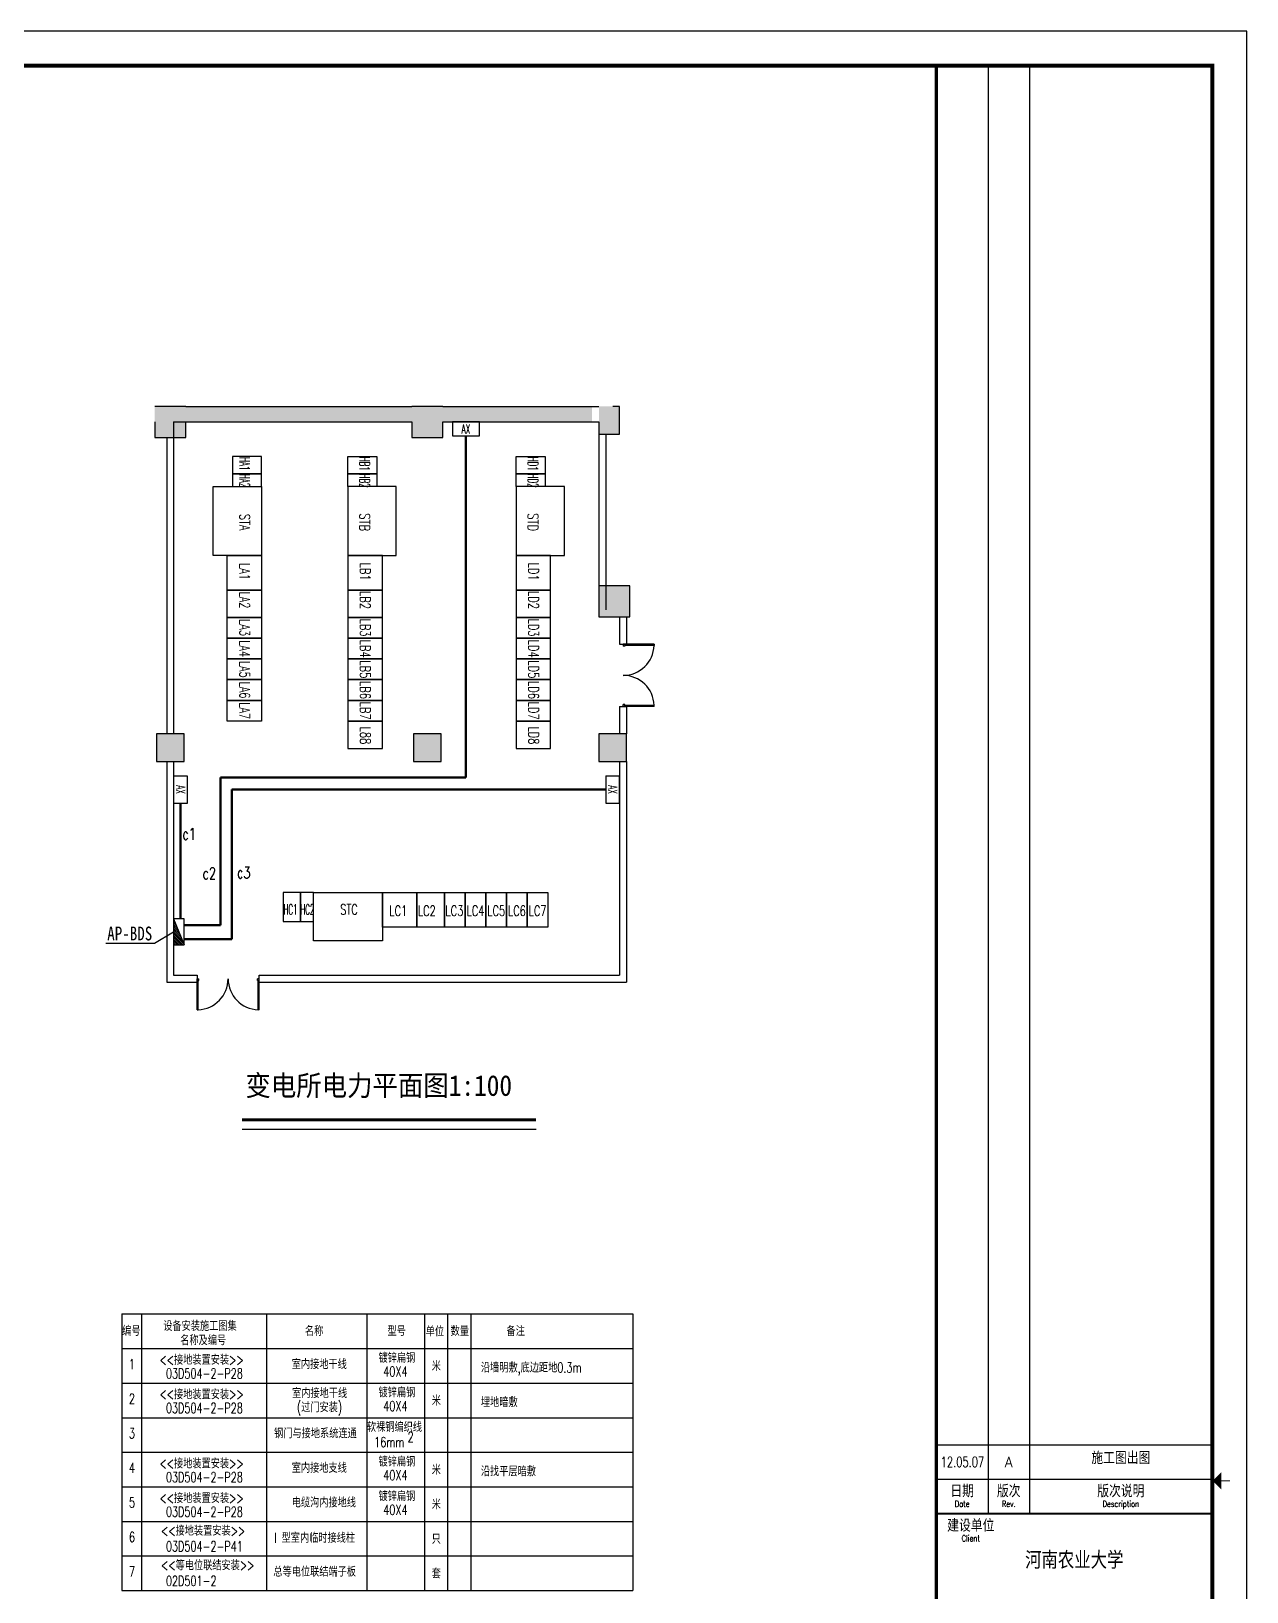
# Model space of a CAD drawing. Extents: x -336391 to 664021, y -458009 to -178412.
# Drawn here: x 628785 to 664021, y -419175 to -373909 of the extents above; entities that cross this region are included whole.
import ezdxf
from ezdxf.enums import TextEntityAlignment as Align

# ---------------------------------------------------------------- set-up
doc = ezdxf.new("R2010")
doc.units = 0
doc.header["$LTSCALE"] = 1000
doc.header["$MEASUREMENT"] = 0
doc.layers.get('0').update_dxf_attribs({"linetype": 'CONTINUOUS'})
for name, color, linetype in [('A-墙线', 7, 'CONTINUOUS'), ('A-门', 8, 'CONTINUOUS'), ('COLUMN', 9, 'CONTINUOUS'), ('EQUIP', 3, 'CONTINUOUS'), ('EQUIP-箱柜', 3, 'CONTINUOUS'), ('PUB_HATCH', 250, 'CONTINUOUS'), ('SIG_TEXT', 7, 'CONTINUOUS'), ('WALL', 7, 'CONTINUOUS'), ('图框', 7, 'CONTINUOUS'), ('电气-文字', 4, 'CONTINUOUS'), ('电气-设备标注', 4, 'CONTINUOUS')]:
    doc.layers.add(name, color=color, linetype=linetype)
doc.layers.add('WIRE', color=6, linetype='CONTINUOUS', lineweight=50)
doc.styles.add('-TJHZTXTTJROMANS', font='TJROMANS.shx', dxfattribs={"bigfont": 'TJHZTXT.shx'})
doc.styles.add('_COMPLEX', font='COMPLEX.shx', dxfattribs={"width": 0.75})
doc.styles.add('HZ', font='tjromans.shx', dxfattribs={"width": 0.75, "bigfont": 'tjhztxt.shx'})
doc.styles.get("Standard").update_dxf_attribs({"font": 'simplex.shx', "bigfont": 'hztxt.shx'})
doc.styles.add('STYLE2', font='')
doc.styles.add('TKZ1_tjhts.shx', font='tjromant.shx', dxfattribs={"bigfont": 'tjhts.shx'})
doc.styles.add('TKZ2_tjkts.shx', font='tjromant.shx', dxfattribs={"bigfont": 'tjkts.shx'})
doc.styles.get('STYLE2').set_extended_font_data('SimSun')

# ---------------------------------------------------------------- blocks, each defined once
blk = doc.blocks.new('tk2')
at = {"layer": '图框'}
for p, q in [((118900, 84100), (0, 84100)), ((118900, 0), (118900, 84100)), ((111400, 83100), (111400, 41100)), ((112600, 83100), (112600, 41100)), ((109900, 43100), (117900, 43100)), ((109900, 42100), (117900, 42100)), ((109900, 41100), (117900, 41100))]:
    blk.add_line(p, q, dxfattribs=at)
at = {"layer": '图框', "const_width": 120}
blk.add_lwpolyline([(117900, 1000), (117900, 83100), (2500, 83100), (2500, 1000)], close=True, dxfattribs=at)
at = {"layer": '图框'}
for points, const_width in [([(109900, 83100), (109900, 1000)], 100), ([(118161, 42050), (118411, 42050)], 30), ([(109900, 41100), (117900, 41100)], 60)]:
    blk.add_lwpolyline(points, dxfattribs=dict(at, const_width=const_width))
blk.add_solid([(118161, 41800), (118161, 42300), (117911, 42050)], dxfattribs=at)
for s, height, style, width, p in [('12.05.07', 300, 'TKZ1_tjhts.shx', 0.7, (110658, 42600)), ('Date', 180, 'TKZ2_tjkts.shx', 0.8, (110650, 41385)), ('Rev.', 180, 'TKZ2_tjkts.shx', 0.8, (112000, 41385)), ('Description', 180, 'TKZ2_tjkts.shx', 0.8, (115250, 41385)), ('Client', 180, 'TKZ2_tjkts.shx', 0.8, (110900, 40385))]:
    blk.add_text(s, height=height, dxfattribs=dict(at, style=style, width=width)).set_placement(p, align=Align.MIDDLE_CENTER)
for s, height, style, p in [('A', 300, 'TKZ1_tjhts.shx', (112000, 42600)), ('施工图出图', 360, 'TKZ1_tjhts.shx', (115250, 42716)), ('日期', 360, 'TKZ2_tjkts.shx', (110650, 41755)), ('版次', 360, 'TKZ2_tjkts.shx', (112000, 41755)), ('版次说明', 360, 'TKZ2_tjkts.shx', (115250, 41755)), ('建设单位', 360, 'TKZ2_tjkts.shx', (110900, 40755)), ('河南农业大学', 500, 'TKZ1_tjhts.shx', (113900, 39750))]:
    blk.add_text(s, height=height, dxfattribs=dict(at, style=style)).set_placement(p, align=Align.MIDDLE_CENTER)
blk = doc.blocks.new('m1800')
at = {"layer": 'A-门'}
for p, q in [((-900, 900), (-900, 0)), ((-900, 900), (-870, 900)), ((-870, 900), (-870, 50)), ((870, 900), (870, 50)), ((900, 900), (870, 900)), ((900, 900), (900, 0)), ((-900, 50), (-850, 50)), ((-900, 0), (-850, 0)), ((-850, 50), (-850, 0)), ((850, 50), (850, 0)), ((900, 50), (850, 50)), ((900, 0), (850, 0))]:
    blk.add_line(p, q, dxfattribs=at)
for centre, start, end in [((-900, 0), 0, 88.0898), ((900, 0), 91.9102, 180)]:
    blk.add_arc(centre, 900, start, end, dxfattribs=at)
blk = doc.blocks.new('*X47')
at = {"color": 0}
for p, q in [((-247, 0), (-246, 2)), ((-212, 0), (-187, 25)), ((-177, 0), (-128, 49)), ((-141, 0), (-69, 72)), ((-106, 0), (-10, 96)), ((-71, 0), (49, 120)), ((-35, 0), (108, 143)), ((0, 0), (167, 167)), ((35, 0), (226, 190)), ((71, 0), (250, 179)), ((106, 0), (250, 144)), ((141, 0), (250, 109)), ((177, 0), (250, 73)), ((212, 0), (250, 38)), ((247, 0), (250, 3))]:
    blk.add_line(p, q, dxfattribs=at)
blk = doc.blocks.new('_LINKPT1')
at = {"color": 0}
blk.add_line((0, 0), (0, 0), dxfattribs=at)
blk = doc.blocks.new('_Z5')
at = {"color": 0}
for p, q in [((-0.75, 0.6), (-0.75, 0)), ((0.75, 0.6), (-0.75, 0.6)), ((-0.75, 0), (0.75, 0.6)), ((-0.75, 0), (0.75, 0)), ((0.75, 0), (0.75, 0.6))]:
    blk.add_line(p, q, dxfattribs=at)
blk.add_solid([(-0.75, 0), (0.75, 0), (0.75, 0.6)], dxfattribs=at)
for p in [(-0.75, 0.3), (0, 0.6), (0, 0), (0.75, 0.3)]:
    blk.add_blockref('_LINKPT1', p, dxfattribs=at)
at = {"color": 0, "xscale": 0.003, "yscale": 0.003, "zscale": 0.003}
blk.add_blockref('*X47', (0, 0), dxfattribs=at)
at = {"color": 0, "width": 0.8, "flags": 9}
blk.add_attdef('A', (0, 0), '', height=0.00003, dxfattribs=at)
blk = doc.blocks.new('3K2EU176')
for p, q in [((0.78, 0.4), (-0.78, 0.4)), ((-0.78, 0.4), (-0.78, -0.4)), ((0.78, -0.4), (0.78, 0.4)), ((-0.78, -0.4), (0.78, -0.4))]:
    blk.add_line(p, q)
at = {"const_width": 0.04}
blk.add_lwpolyline([(-0.78, 0.4), (-0.78, -0.4), (0.78, -0.4), (0.78, 0.4)], close=True, dxfattribs=at)
at = {"xscale": 0.002, "yscale": 0.002, "zscale": 0.002}
for p in [(-0.78, 0), (0, 0.4), (0, -0.4)]:
    blk.add_blockref('_LINKPT1', p, dxfattribs=at)
at = {"flags": 9}
blk.add_attdef('A', (0, 0), '', height=0.00002, dxfattribs=at)
at = {"style": '_COMPLEX', "width": 0.6, "flags": 8}
blk.add_attdef('$TEXT$', text='', height=0.52, dxfattribs=at).set_placement((1.161, 0), align=Align.MIDDLE_CENTER)

msp = doc.modelspace()

# ---------------------------------------------------------------- hatches: boundary and pattern name
at = {"layer": 'PUB_HATCH'}
for points in [[(633263.2, -385692.9), (633263.2, -384792.9), (632363.2, -384792.9), (632363.2, -385692.9)], [(639819, -385242.9), (639819, -384792.9), (640541.1, -384792.9), (640541.1, -384792.9), (632813.2, -384792.9), (632813.2, -384792.9), (633263.2, -384792.9), (633263.2, -385242.9)], [(639819, -385692.9), (640719, -385692.9), (640719, -384792.9), (639819, -384792.9)], [(645041.1, -385242.9), (645041.1, -384792.9), (640341.1, -384792.9), (640341.1, -384792.9), (640519, -384792.9), (640519, -385242.9)], [(645241.1, -385592.9), (645841.1, -385592.9), (645841.1, -384792.9), (645241.1, -384792.9)], [(645241.1, -390892.9), (646141.1, -390892.9), (646141.1, -389992.9), (645241.1, -389992.9)], [(632413.2, -395092.9), (633213.2, -395092.9), (633213.2, -394292.9), (632413.2, -394292.9)], [(640669.7, -395092.9), (640669.7, -394292.9), (639869.7, -394292.9), (639869.7, -395092.9)], [(645241.1, -394292.9), (645241.1, -395092.9), (646041.1, -395092.9), (646041.1, -394292.9)]]:
    msp.add_hatch(color=256, dxfattribs=at).paths.add_polyline_path(points)

# ---------------------------------------------------------------- linework, layer by layer
at = {"layer": 'A-墙线'}
for p, q in [((632913.2, -385242.9), (632913.2, -394292.9)), ((645241.1, -385592.9), (645241.1, -390092.9)), ((645441.1, -385592.9), (645441.1, -390692.9)), ((632713.2, -385692.9), (632713.2, -394292.9)), ((645841.1, -390892.9), (645841.1, -391692.9)), ((646041.1, -390892.9), (646041.1, -391692.9)), ((645841.1, -391692.9), (646041.1, -391692.9)), ((645841.1, -393492.9), (645841.1, -394292.9)), ((645841.1, -393492.9), (646041.1, -393492.9)), ((646041.1, -393492.9), (646041.1, -394292.9)), ((632713.2, -395092.9), (632713.2, -401492.9)), ((632913.2, -395092.9), (632913.2, -401292.9)), ((645841.1, -395092.9), (645841.1, -401292.9)), ((646041.1, -395092.9), (646041.1, -401492.9)), ((632713.2, -401492.9), (633591.6, -401492.9)), ((632913.2, -401292.9), (633591.6, -401292.9)), ((633591.6, -401292.9), (633591.6, -401492.9)), ((635391.6, -401292.9), (645841.1, -401292.9)), ((635391.6, -401492.9), (635391.6, -401292.9)), ((635391.6, -401492.9), (646041.1, -401492.9))]:
    msp.add_line(p, q, dxfattribs=at)
at = {"layer": 'COLUMN'}
for p, q in [((633263.2, -384792.9), (632363.2, -384792.9)), ((640719, -384792.9), (639819, -384792.9)), ((645841.1, -384792.9), (645641.1, -384792.9)), ((645841.1, -385592.9), (645841.1, -384792.9)), ((632363.2, -385242.9), (632363.2, -385692.9)), ((633263.2, -385692.9), (633263.2, -385242.9)), ((639819, -385242.9), (639819, -385692.9)), ((640719, -385692.9), (640719, -385242.9)), ((645241.1, -385242.9), (645241.1, -385592.9)), ((645241.1, -385592.9), (645841.1, -385592.9)), ((632363.2, -385692.9), (633263.2, -385692.9)), ((639819, -385692.9), (640719, -385692.9)), ((646141.1, -389992.9), (645241.1, -389992.9)), ((645241.1, -389992.9), (645241.1, -390892.9)), ((646141.1, -390892.9), (646141.1, -389992.9)), ((645241.1, -390892.9), (646141.1, -390892.9)), ((633213.2, -394292.9), (632413.2, -394292.9)), ((632413.2, -394292.9), (632413.2, -395092.9)), ((633213.2, -395092.9), (633213.2, -394292.9)), ((640669.7, -394292.9), (639869.7, -394292.9)), ((639869.7, -394292.9), (639869.7, -395092.9)), ((640669.7, -395092.9), (640669.7, -394292.9)), ((645241.1, -394292.9), (645241.1, -395092.9)), ((646041.1, -394292.9), (645241.1, -394292.9)), ((646041.1, -395092.9), (646041.1, -394292.9)), ((632413.2, -395092.9), (633213.2, -395092.9)), ((639869.7, -395092.9), (640669.7, -395092.9)), ((645241.1, -395092.9), (646041.1, -395092.9))]:
    msp.add_line(p, q, dxfattribs=at)
at = {"layer": 'EQUIP'}
for p, q in [((632361.8, -400364.3), (632913.2, -400030.5)), ((630950.3, -400364.3), (632361.8, -400364.3))]:
    msp.add_line(p, q, dxfattribs=at)
at = {"layer": 'EQUIP-箱柜'}
for points in [[(635463.2, -386742.9), (635463.2, -386242.9), (634623.2, -386242.9), (634623.2, -386742.9)], [(637963.2, -386742.9), (637963.2, -386242.9), (638803.2, -386242.9), (638803.2, -386742.9)], [(642841.1, -386742.9), (642841.1, -386242.9), (643681.1, -386242.9), (643681.1, -386742.9)], [(635463.2, -387117.9), (635463.2, -386742.9), (634623.2, -386742.9), (634623.2, -387117.9)], [(637963.2, -387117.9), (637963.2, -386742.9), (638803.2, -386742.9), (638803.2, -387117.9)], [(642841.1, -387117.9), (642841.1, -386742.9), (643681.1, -386742.9), (643681.1, -387117.9)], [(635463.2, -387117.9), (635463.2, -389117.9), (634063.2, -389117.9), (634063.2, -387117.9)], [(637963.2, -387117.9), (637963.2, -389117.9), (639363.2, -389117.9), (639363.2, -387117.9)], [(642841.1, -387117.9), (642841.1, -389117.9), (644241.1, -389117.9), (644241.1, -387117.9)], [(635463.2, -389117.9), (635463.2, -390117.9), (634463.2, -390117.9), (634463.2, -389117.9)], [(637963.2, -389117.9), (637963.2, -390117.9), (638963.2, -390117.9), (638963.2, -389117.9)], [(642841.1, -389117.9), (642841.1, -390117.9), (643841.1, -390117.9), (643841.1, -389117.9)], [(635463.2, -390117.9), (635463.2, -390917.9), (634463.2, -390917.9), (634463.2, -390117.9)], [(637963.2, -390117.9), (637963.2, -390917.9), (638963.2, -390917.9), (638963.2, -390117.9)], [(642841.1, -390117.9), (642841.1, -390917.9), (643841.1, -390917.9), (643841.1, -390117.9)], [(635463.2, -390917.9), (635463.2, -391517.9), (634463.2, -391517.9), (634463.2, -390917.9)], [(637963.2, -390917.9), (637963.2, -391517.9), (638963.2, -391517.9), (638963.2, -390917.9)], [(642841.1, -390917.9), (642841.1, -391517.9), (643841.1, -391517.9), (643841.1, -390917.9)], [(635463.2, -391517.9), (635463.2, -392117.9), (634463.2, -392117.9), (634463.2, -391517.9)], [(637963.2, -391517.9), (637963.2, -392117.9), (638963.2, -392117.9), (638963.2, -391517.9)], [(642841.1, -391517.9), (642841.1, -392117.9), (643841.1, -392117.9), (643841.1, -391517.9)], [(635463.2, -392117.9), (635463.2, -392717.9), (634463.2, -392717.9), (634463.2, -392117.9)], [(637963.2, -392117.9), (637963.2, -392717.9), (638963.2, -392717.9), (638963.2, -392117.9)], [(642841.1, -392117.9), (642841.1, -392717.9), (643841.1, -392717.9), (643841.1, -392117.9)], [(635463.2, -392717.9), (635463.2, -393317.9), (634463.2, -393317.9), (634463.2, -392717.9)], [(637963.2, -392717.9), (637963.2, -393317.9), (638963.2, -393317.9), (638963.2, -392717.9)], [(642841.1, -392717.9), (642841.1, -393317.9), (643841.1, -393317.9), (643841.1, -392717.9)], [(635463.2, -393317.9), (635463.2, -393917.9), (634463.2, -393917.9), (634463.2, -393317.9)], [(637963.2, -393317.9), (637963.2, -393917.9), (638963.2, -393917.9), (638963.2, -393317.9)], [(642841.1, -393317.9), (642841.1, -393917.9), (643841.1, -393917.9), (643841.1, -393317.9)], [(637963.2, -393917.9), (637963.2, -394717.9), (638963.2, -394717.9), (638963.2, -393917.9)], [(642841.1, -393917.9), (642841.1, -394717.9), (643841.1, -394717.9), (643841.1, -393917.9)], [(636588.2, -398892.9), (636088.2, -398892.9), (636088.2, -399732.9), (636588.2, -399732.9)], [(636963.2, -398892.9), (636588.2, -398892.9), (636588.2, -399732.9), (636963.2, -399732.9)], [(636963.2, -398892.9), (638963.2, -398892.9), (638963.2, -400292.9), (636963.2, -400292.9)], [(638963.2, -398892.9), (639963.2, -398892.9), (639963.2, -399892.9), (638963.2, -399892.9)], [(639963.2, -398892.9), (640763.2, -398892.9), (640763.2, -399892.9), (639963.2, -399892.9)], [(640763.2, -398892.9), (641363.2, -398892.9), (641363.2, -399892.9), (640763.2, -399892.9)], [(641363.2, -398892.9), (641963.2, -398892.9), (641963.2, -399892.9), (641363.2, -399892.9)], [(641963.2, -398892.9), (642563.2, -398892.9), (642563.2, -399892.9), (641963.2, -399892.9)], [(642563.2, -398892.9), (643163.2, -398892.9), (643163.2, -399892.9), (642563.2, -399892.9)], [(643163.2, -398892.9), (643763.2, -398892.9), (643763.2, -399892.9), (643163.2, -399892.9)]]:
    msp.add_lwpolyline(points, close=True, dxfattribs=at)
at = {"layer": 'WALL'}
for p, q in [((633263.2, -384792.9), (639819, -384792.9)), ((640719, -384792.9), (645241.1, -384792.9)), ((632913.2, -385242.9), (639819, -385242.9)), ((640719, -385242.9), (645241.1, -385242.9))]:
    msp.add_line(p, q, dxfattribs=at)
at = {"layer": 'WIRE'}
for p, q in [((641385.6, -385642.9), (641385.6, -395556)), ((634267.5, -399841.6), (634267.5, -395556)), ((641385.6, -395556), (634267.5, -395556)), ((645441.1, -395907.3), (634601.9, -395907.3)), ((634601.9, -400243.6), (634601.9, -395907.3)), ((633113.2, -396297.3), (633113.2, -399655.5)), ((633213.2, -399841.6), (634267.5, -399841.6)), ((633213.2, -400243.6), (634601.9, -400243.6))]:
    msp.add_line(p, q, dxfattribs=at)
at = {"layer": '电气-文字'}
msp.add_line((634897.8, -405757.4), (643420.4, -405757.4), dxfattribs=at)
at = {"layer": '电气-文字', "const_width": 96}
msp.add_lwpolyline([(634897.8, -405485.3), (643420.4, -405485.3)], dxfattribs=at)
at = {"layer": '电气-设备标注', "ltscale": 2}
for p, q in [((631413.8, -411116.8), (631413.8, -419139.7)), ((631413.8, -411116.8), (646227.3, -411116.8)), ((631979.9, -411116.8), (631979.9, -419139.7)), ((635600.9, -411116.8), (635600.9, -419139.7)), ((638515.7, -411116.8), (638515.7, -419139.7)), ((640180.6, -411116.8), (640180.6, -419139.7)), ((640852.4, -411116.8), (640852.4, -419139.7)), ((641524.3, -411116.8), (641524.3, -419139.7)), ((646227.3, -411116.8), (646227.3, -419139.7)), ((631413.8, -412119.7), (646227.3, -412119.7)), ((631413.8, -412119.7), (646227.3, -412119.7)), ((631413.8, -413122.5), (646227.3, -413122.5)), ((631413.8, -414125.4), (646227.3, -414125.4)), ((631413.8, -415128.3), (646227.3, -415128.3)), ((631413.8, -416131.1), (646227.3, -416131.1)), ((631413.8, -417134), (646227.3, -417134)), ((631413.8, -418136.8), (646227.3, -418136.8)), ((631413.8, -419139.7), (646227.3, -419139.7))]:
    msp.add_line(p, q, dxfattribs=at)

# ---------------------------------------------------------------- block references
at = {"layer": 'A-墙线'}
msp.add_blockref('tk2', (545120.5, -458008.9), dxfattribs=at)
at = {"layer": 'A-门'}
for p, rotation in [((645941.1, -392592.9), 270), ((634491.6, -401392.9), 180)]:
    msp.add_blockref('m1800', p, dxfattribs=dict(at, rotation=rotation))
at = {"layer": 'EQUIP'}
ref = msp.add_blockref('3K2EU176', (641385.6, -385442.9), dxfattribs=dict(at, xscale=500, yscale=500, zscale=500))
ref.add_attrib('$TEXT$', 'AX', dxfattribs={"layer": '0', "height": 260, "style": '_COMPLEX', "width": 0.6, "flags": 8}).set_placement((641385.6, -385442.9), align=Align.MIDDLE_CENTER)
ref = msp.add_blockref('3K2EU176', (633113.2, -395907.3), dxfattribs=dict(at, xscale=500, yscale=500, zscale=500, rotation=270))
ref.add_attrib('$TEXT$', 'AX', dxfattribs={"layer": '0', "height": 260, "rotation": 270, "style": '_COMPLEX', "width": 0.6, "flags": 8}).set_placement((633113.2, -395907.3), align=Align.MIDDLE_CENTER)
ref = msp.add_blockref('3K2EU176', (645641.1, -395907.3), dxfattribs=dict(at, xscale=500, yscale=500, zscale=500, rotation=270))
ref.add_attrib('$TEXT$', 'AX', dxfattribs={"layer": '0', "height": 260, "rotation": 270, "style": '_COMPLEX', "width": 0.6, "flags": 8}).set_placement((645641.1, -395907.3), align=Align.MIDDLE_CENTER)
at = {"layer": 'EQUIP', "xscale": 500, "yscale": 500, "zscale": 500, "rotation": 270}
msp.add_blockref('_Z5', (632913.2, -400030.5), dxfattribs=at)

# ---------------------------------------------------------------- texts
at = {"layer": 'EQUIP', "style": 'STYLE2', "width": 0.8}
msp.add_text('AP-BDS', height=400, dxfattribs=at).set_placement((630987, -400280.5))
at = {"layer": 'SIG_TEXT', "style": '-TJHZTXTTJROMANS', "width": 0.7}
for s, p in [('c1', (633361.6, -397364.5)), ('c2', (633946.5, -398508.9)), ('c3', (634943.6, -398485.4))]:
    msp.add_text(s, height=342.86, dxfattribs=at).set_placement(p, align=Align.CENTER)
at = {"layer": '电气-文字', "style": 'HZ'}
for s, width, p in [('HA1', 0.5, (634974.3, -386455.1)), ('HB1', 0.5, (638452, -386455.1)), ('HD1', 0.5, (643329.9, -386455.1)), ('HA2', 0.5, (634974.3, -386944)), ('HB2', 0.5, (638452, -386944)), ('HD2', 0.5, (643329.9, -386944)), ('STB', 0.7, (638452, -388150.9)), ('STD', 0.7, (643329.9, -388150.9)), ('STA', 0.7, (634974.3, -388150.9)), ('LA1', 0.7, (634972.6, -389580.9)), ('LB1', 0.7, (638466.8, -389580.9)), ('LD1', 0.7, (643344.7, -389580.9)), ('LB2', 0.7, (638466.8, -390406.1)), ('LD2', 0.7, (643344.7, -390406.1)), ('LA2', 0.7, (634972.6, -390406.1)), ('LA3', 0.7, (634972.6, -391206.1)), ('LB3', 0.7, (638466.8, -391206.1)), ('LD3', 0.7, (643344.7, -391206.1)), ('LA4', 0.7, (634972.6, -391817.7)), ('LB4', 0.7, (638466.8, -391817.7)), ('LD4', 0.7, (643344.7, -391817.7)), ('LA5', 0.7, (634972.6, -392417.7)), ('LB5', 0.7, (638466.8, -392417.7)), ('LD5', 0.7, (643344.7, -392417.7)), ('LA6', 0.7, (634972.6, -393017.7)), ('LB6', 0.7, (638466.8, -393017.7)), ('LD6', 0.7, (643344.7, -393017.7)), ('LA7', 0.7, (634972.6, -393617.7)), ('LB7', 0.7, (638466.8, -393617.7)), ('LD7', 0.7, (643344.7, -393617.7)), ('L88', 0.7, (638472.6, -394335.5)), ('LD8', 0.7, (643350.5, -394335.5))]:
    msp.add_text(s, height=300, rotation=270, dxfattribs=dict(at, width=width)).set_placement(p, align=Align.MIDDLE)
for s, width, p in [('HC1', 0.5, (636300.3, -399381.8)), ('HC2', 0.5, (636789.3, -399381.8)), ('STC', 0.7, (637996.1, -399381.8)), ('LC1', 0.7, (639426.1, -399422)), ('LC2', 0.7, (640251.4, -399422)), ('LC3', 0.7, (641051.4, -399422)), ('LC4', 0.7, (641662.9, -399422)), ('LC5', 0.7, (642262.9, -399422)), ('LC6', 0.7, (642862.9, -399422)), ('LC7', 0.7, (643462.9, -399422))]:
    msp.add_text(s, height=300, dxfattribs=dict(at, width=width)).set_placement(p, align=Align.MIDDLE)
at = {"layer": '电气-文字', "style": 'STYLE2', "width": 0.9}
msp.add_text('变电所电力平面图1:100', height=600, dxfattribs=at).set_placement((634994.2, -404790))
at = {"layer": '电气-设备标注', "ltscale": 2, "style": 'HZ', "width": 0.7}
for s, p in [('编号', (631420.9, -411752.2)), ('设备安装施工图集', (632610.7, -411608.4)), ('名称', (636718.6, -411756.5)), ('型号', (639111.5, -411756.5)), ('单位', (640218.2, -411765)), ('数量', (640941.4, -411756.5)), ('备注', (642562, -411756.5)), ('名称及编号', (633103.3, -412022.4)), ('<<接地装置安装>>', (632502.3, -412589)), ('镀锌扁钢', (638850.9, -412533)), ('1', (631615.7, -412718.9)), ('03D504-2-P28', (632690.3, -412988.2)), ('室内接地干线', (636335.8, -412716.7)), ('40X4', (638991, -412932.2)), ('米', (640393.3, -412771.8)), ('沿墙明敷,底边距地0.3m', (641818.8, -412815.2)), ('<<接地装置安装>>', (632502.3, -413591.9)), ('室内接地干线', (636345.9, -413556.9)), ('镀锌扁钢', (638850.9, -413535.9)), ('2', (631615.7, -413721.7)), ('03D504-2-P28', (632690.3, -413991.1)), ('(过门安装)', (636486.2, -413967.1)), ('40X4', (638991, -413935.1)), ('米', (640393.3, -413774.7)), ('埋地暗敷', (641818.8, -413818)), ('3', (631615.7, -414724.6)), ('钢门与接地系统连通', (635825, -414722.4)), ('软裸铜编织线', (638515.3, -414538.8)), ('2', (639696, -414830.7)), ('16mm', (638725, -414979)), ('4', (631615.7, -415727.5)), ('<<接地装置安装>>', (632502.3, -415597.6)), ('室内接地支线', (636335.8, -415725.3)), ('镀锌扁钢', (638850.9, -415541.6)), ('米', (640393.3, -415780.4)), ('沿找平层暗敷', (641818.8, -415823.8)), ('03D504-2-P28', (632690.3, -415996.8)), ('40X4', (638991, -415940.8)), ('5', (631615.7, -416730.3)), ('<<接地装置安装>>', (632502.3, -416600.4)), ('电缆沟内接地线', (636335.8, -416728.1)), ('镀锌扁钢', (638850.9, -416544.5)), ('03D504-2-P28', (632690.3, -416999.6)), ('40X4', (638991, -416943.7)), ('米', (640393.3, -416783.2)), ('<<接地装置安装>>', (632547.1, -417547.3)), ('6', (631615.7, -417733.2)), ('03D504-2-P41', (632690.3, -418002.5)), ('I 型室内临时接线柱', (635831.3, -417755.1)), ('只', (640393.3, -417786.1)), ('<<等电位联结安装>>', (632547.1, -418550.2)), ('7', (631615.7, -418736)), ('总等电位联结端子板', (635802.8, -418736)), ('套', (640393.3, -418789)), ('02D501-2', (632690.3, -419005.3))]:
    msp.add_text(s, height=292.5, dxfattribs=at).set_placement(p)

doc.saveas('drawing.dxf')
